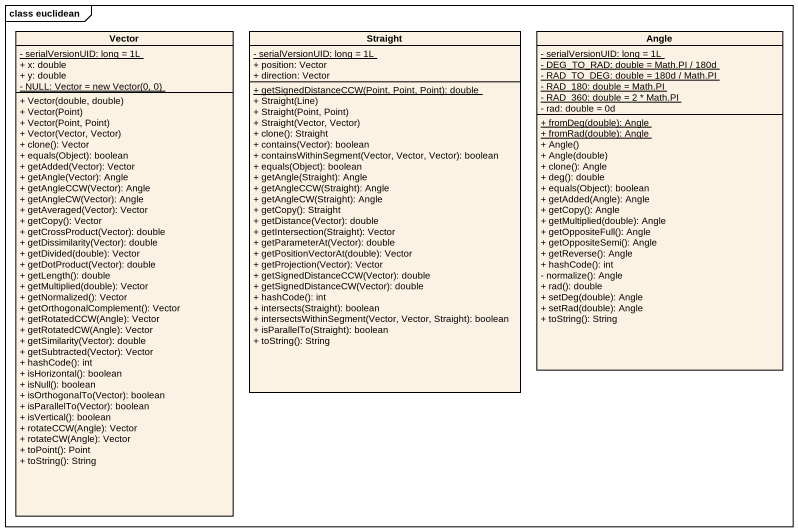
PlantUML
@startuml
mainframe class euclidean
hide circle
hide empty members
skinparam classAttributeIconSize 0
class Vector {
  {static} - serialVersionUID: long = 1L
  + x: double
  + y: double
  {static} {field} - NULL: Vector = new Vector(0, 0)
  + Vector(double, double)
  + Vector(Point)
  + Vector(Point, Point)
  + Vector(Vector, Vector)
  + clone(): Vector
  + equals(Object): boolean
  + getAdded(Vector): Vector
  + getAngle(Vector): Angle
  + getAngleCCW(Vector): Angle
  + getAngleCW(Vector): Angle
  + getAveraged(Vector): Vector
  + getCopy(): Vector
  + getCrossProduct(Vector): double
  + getDissimilarity(Vector): double
  + getDivided(double): Vector
  + getDotProduct(Vector): double
  + getLength(): double
  + getMultiplied(double): Vector
  + getNormalized(): Vector
  + getOrthogonalComplement(): Vector
  + getRotatedCCW(Angle): Vector
  + getRotatedCW(Angle): Vector
  + getSimilarity(Vector): double
  + getSubtracted(Vector): Vector
  + hashCode(): int
  + isHorizontal(): boolean
  + isNull(): boolean
  + isOrthogonalTo(Vector): boolean
  + isParallelTo(Vector): boolean
  + isVertical(): boolean
  + rotateCCW(Angle): Vector
  + rotateCW(Angle): Vector
  + toPoint(): Point
  + toString(): String
}
class Straight {
  {static} - serialVersionUID: long = 1L
  + position: Vector
  + direction: Vector
  {static} + getSignedDistanceCCW(Point, Point, Point): double
  + Straight(Line)
  + Straight(Point, Point)
  + Straight(Vector, Vector)
  + clone(): Straight
  + contains(Vector): boolean
  + containsWithinSegment(Vector, Vector, Vector): boolean
  + equals(Object): boolean
  + getAngle(Straight): Angle
  + getAngleCCW(Straight): Angle
  + getAngleCW(Straight): Angle
  + getCopy(): Straight
  + getDistance(Vector): double
  + getIntersection(Straight): Vector
  + getParameterAt(Vector): double
  + getPositionVectorAt(double): Vector
  + getProjection(Vector): Vector
  + getSignedDistanceCCW(Vector): double
  + getSignedDistanceCW(Vector): double
  + hashCode(): int
  + intersects(Straight): boolean
  + intersectsWithinSegment(Vector, Vector, Straight): boolean
  + isParallelTo(Straight): boolean
  + toString(): String
}
class Angle {
  {static} - serialVersionUID: long = 1L
  {static} - DEG_TO_RAD: double = Math.PI / 180d
  {static} - RAD_TO_DEG: double = 180d / Math.PI
  {static} - RAD_180: double = Math.PI
  {static} - RAD_360: double = 2 * Math.PI
  - rad: double = 0d
  {static} + fromDeg(double): Angle
  {static} + fromRad(double): Angle
  + Angle()
  + Angle(double)
  + clone(): Angle
  + deg(): double
  + equals(Object): boolean
  + getAdded(Angle): Angle
  + getCopy(): Angle
  + getMultiplied(double): Angle
  + getOppositeFull(): Angle
  + getOppositeSemi(): Angle
  + getReverse(): Angle
  + hashCode(): int
  - normalize(): Angle
  + rad(): double
  + setDeg(double): Angle
  + setRad(double): Angle
  + toString(): String
}
@enduml
